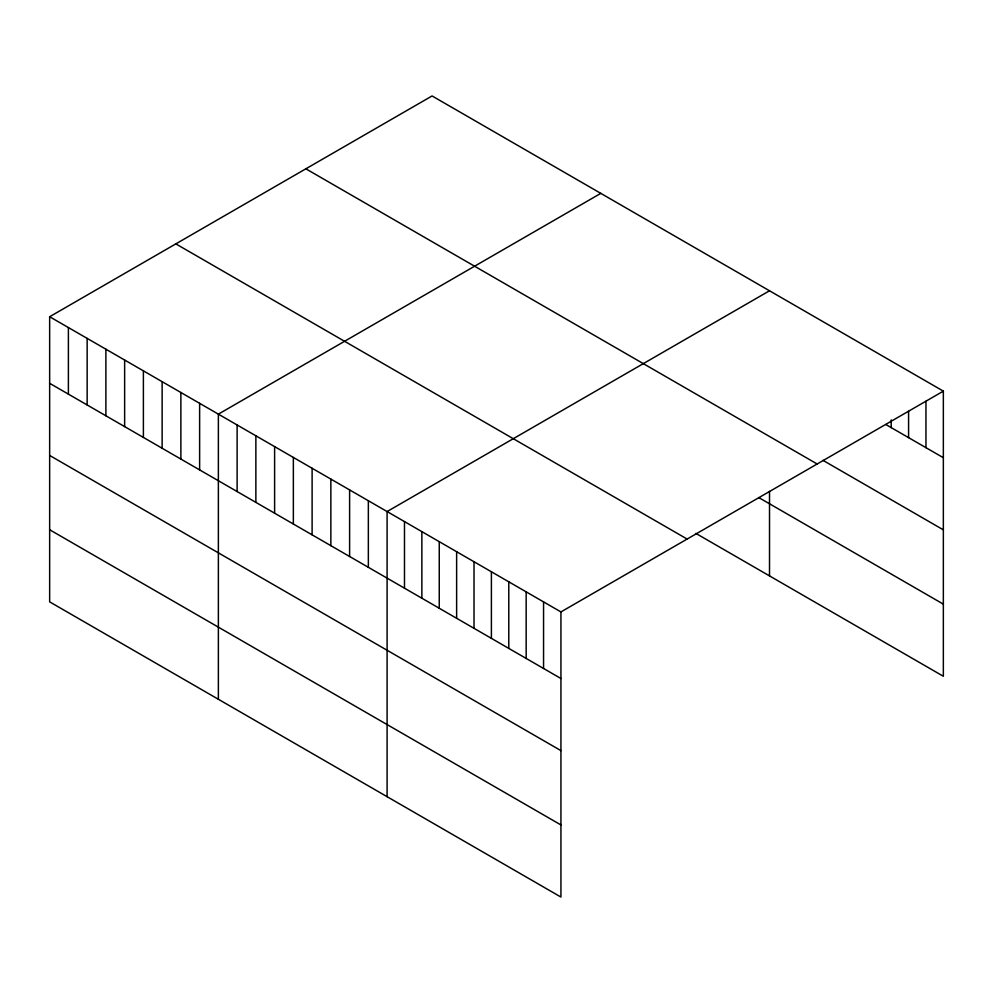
<?xml version="1.0" encoding="UTF-8"?>
<svg xmlns="http://www.w3.org/2000/svg" width="993" height="993" viewBox="0 0 993 993"><rect width="100%" height="100%" fill="white"/><g stroke="black" fill="none" stroke-linecap="round" stroke-linejoin="round"><path stroke-width="1.49" d="M49.65 316.73L560.933 611.924L560.933 897.051L49.65 601.857L49.65 316.73L432.067 95.949L943.35 391.143L943.35 676.27L695.857 533.378M600.79 193.362L218.373 414.143L218.373 699.271M769.513 290.775L387.096 511.556L387.096 796.684M560.933 611.924L943.35 391.143M885.855 424.52L943.35 457.711M822.998 460.355L943.35 529.84M305.869 168.81L817.152 463.992M758.801 497.592L943.35 604.141M175.848 243.881L687.131 539.062M49.65 383.31L560.933 678.504M49.65 455.439L560.933 750.621M49.65 529.741L560.933 824.935M925.96 401.234L925.96 447.682M908.583 411.325L908.583 437.64M891.193 419.865L891.193 427.611M769.513 491.398L769.513 575.903M543.556 601.882L543.556 668.463M526.166 591.853L526.166 658.433M508.788 581.811L508.788 648.392M491.398 571.782L491.398 638.35M474.021 561.74L474.021 628.321M456.631 551.698L456.631 618.279M439.254 541.669L439.254 608.25M421.864 531.627L421.864 598.208M404.486 521.598L404.486 588.179M368.353 500.733L368.353 567.313M349.61 489.909L349.61 556.49M330.855 479.085L330.855 545.666M312.112 468.262L312.112 534.842M293.357 457.438L293.357 524.019M274.614 446.614L274.614 513.195M255.871 435.79L255.871 502.371M237.116 424.967L237.116 491.547M199.63 403.319L199.63 469.9M180.875 392.496L180.875 459.076M162.132 381.672L162.132 448.253M143.389 370.848L143.389 437.429M124.634 360.025L124.634 426.605M105.891 349.201L105.891 415.782M87.148 338.377L87.148 404.958M68.393 327.553L68.393 394.134"/></g></svg>
